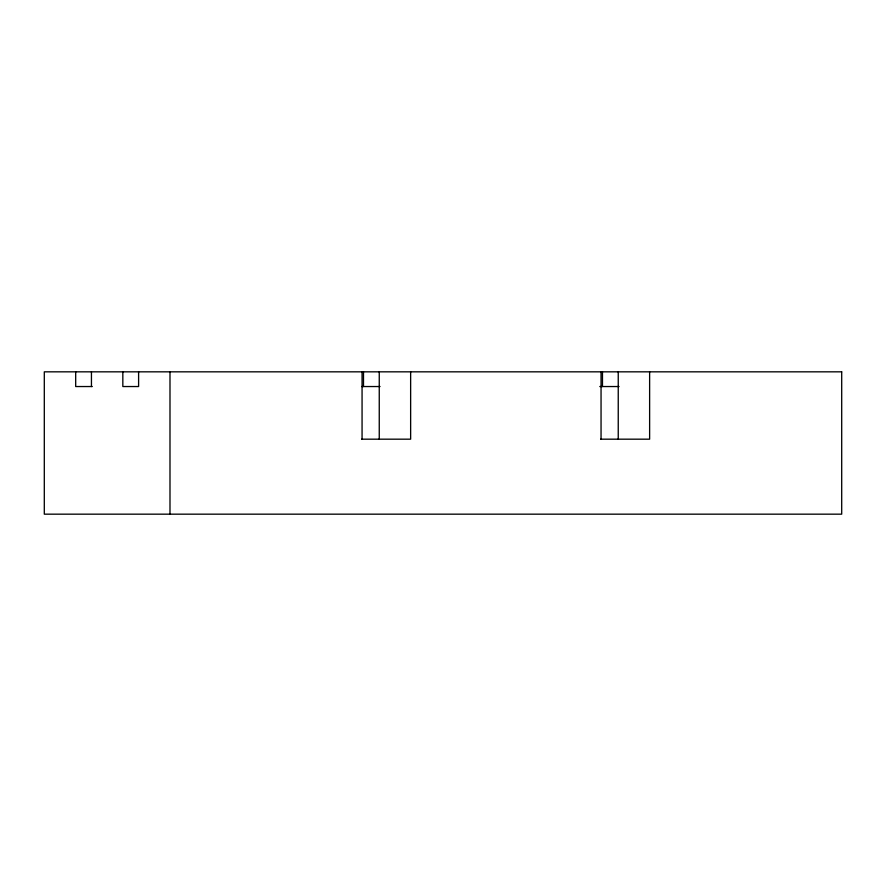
<?xml version="1.0" encoding="UTF-8"?>
<svg xmlns="http://www.w3.org/2000/svg" width="886" height="886" viewBox="0 0 886 886"><rect width="100%" height="100%" fill="white"/><g stroke="black" fill="none" stroke-linecap="round" stroke-linejoin="round"><path stroke-width="1.33" d="M92.266 386.54L75.687 386.54L75.687 371.832M361.709 386.54L380.05 386.54M599.778 386.54L619.048 386.54M361.709 439.179L410.639 439.179L410.639 371.832M600.697 439.179L649.626 439.179L649.626 371.832M618.24 371.832L618.24 439.179M602.469 371.832L602.469 386.54M601.051 371.832L601.051 439.179M379.252 371.832L379.252 439.179M363.493 371.832L363.493 386.54M362.064 371.832L362.064 439.179M169.99 371.832L169.99 514.168M138.604 371.832L138.604 386.54L122.833 386.54L122.833 371.832M91.446 371.832L91.446 386.54M841.7 371.832L44.3 371.832L44.3 514.168L841.7 514.168L841.7 371.832"/></g></svg>
